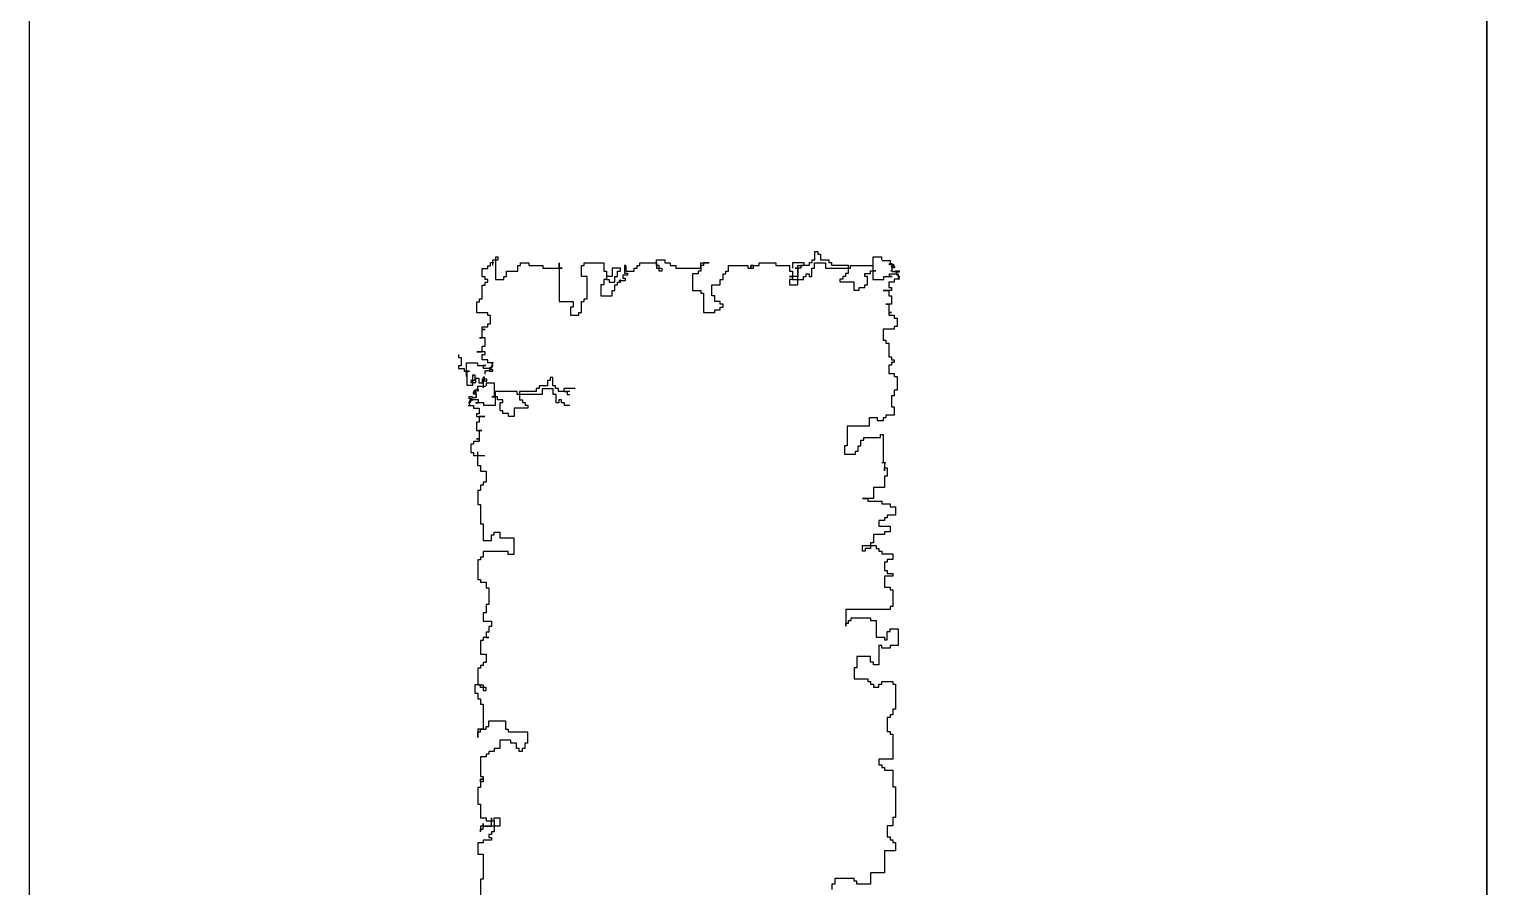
# Model space of a CAD drawing. Header units: inches. Extents: x 7658 to 73799, y 48 to 40262.
# Drawn here: x 71698 to 73799, y 3768 to 5003 of the extents above; entities that cross this region are included whole.
import ezdxf

# ---------------------------------------------------------------- set-up
doc = ezdxf.new("R2010")
doc.units = ezdxf.units.IN
doc.layers.add('www.cad-blocks.net', color=7, linetype='Continuous')

# ---------------------------------------------------------------- blocks, each defined once
blk = doc.blocks.new('A$C516926BB')
for p, q in [((60.3118, 38.5194), (60.3118, 0)), ((62.4121, 38.5194), (62.4121, 0))]:
    blk.add_line(p, q)
blk = doc.blocks.new('A$C686239C3')
at = {"linetype": 'Continuous'}
for p, q in [((0.5135, 3.4701), (0.5175, 3.4701)), ((0.5135, 3.4581), (0.5135, 3.4701)), ((0.5175, 3.4701), (0.5175, 3.4661)), ((0.5175, 3.4661), (0.5215, 3.4661)), ((0.5215, 3.4661), (0.5215, 3.4581)), ((0.0343, 3.4336), (0.0343, 3.4456)), ((0.0343, 3.4456), (0.0423, 3.4456)), ((0.0423, 3.4456), (0.0423, 3.4496)), ((0.0423, 3.4496), (0.0463, 3.4496)), ((0.0463, 3.4496), (0.0463, 3.4544)), ((0.0463, 3.4544), (0.0509, 3.4544)), ((0.0493, 3.4579), (0.0573, 3.4579)), ((0.0493, 3.4499), (0.0493, 3.4579)), ((0.0533, 3.4619), (0.0533, 3.4299)), ((0.0573, 3.4619), (0.0533, 3.4619)), ((0.0573, 3.4579), (0.0573, 3.4619)), ((0.0853, 3.4499), (0.0893, 3.4499)), ((0.0853, 3.4419), (0.0853, 3.4499)), ((0.0893, 3.4539), (0.1013, 3.4539)), ((0.0893, 3.4499), (0.0893, 3.4539)), ((0.1013, 3.4539), (0.1013, 3.4499)), ((0.1013, 3.4499), (0.1213, 3.4499)), ((0.1213, 3.4499), (0.1213, 3.4459)), ((0.1213, 3.4459), (0.1492, 3.4459)), ((0.1452, 3.4539), (0.1452, 3.398)), ((0.1452, 3.4459), (0.1452, 3.4539)), ((0.1492, 3.4459), (0.1452, 3.4459)), ((0.1772, 3.4499), (0.1812, 3.4499)), ((0.1772, 3.4339), (0.1772, 3.4499)), ((0.1812, 3.4539), (0.2092, 3.4539)), ((0.1812, 3.4499), (0.1812, 3.4539)), ((0.2092, 3.4539), (0.2092, 3.4419)), ((0.2212, 3.4459), (0.2212, 3.4339)), ((0.2332, 3.4459), (0.2212, 3.4459)), ((0.2332, 3.4419), (0.2332, 3.4459)), ((0.2412, 3.4499), (0.2391, 3.4499)), ((0.2391, 3.4499), (0.2391, 3.4388)), ((0.2412, 3.4499), (0.2412, 3.4419)), ((0.2532, 3.4419), (0.2532, 3.4459)), ((0.2532, 3.4459), (0.2572, 3.4459)), ((0.2572, 3.4459), (0.2572, 3.4499)), ((0.2572, 3.4499), (0.2612, 3.4499)), ((0.2612, 3.4499), (0.2612, 3.4539)), ((0.2612, 3.4539), (0.2851, 3.4539)), ((0.2851, 3.4499), (0.2851, 3.4579)), ((0.2851, 3.4579), (0.2971, 3.4579)), ((0.2851, 3.4539), (0.2851, 3.4459)), ((0.2891, 3.4499), (0.2851, 3.4499)), ((0.2851, 3.4459), (0.2931, 3.4459)), ((0.2891, 3.4419), (0.2891, 3.4499)), ((0.2931, 3.4459), (0.2931, 3.4419)), ((0.2971, 3.4579), (0.2971, 3.4539)), ((0.2971, 3.4539), (0.3051, 3.4539)), ((0.3051, 3.4539), (0.3051, 3.4499)), ((0.3051, 3.4499), (0.3131, 3.4499)), ((0.3131, 3.4499), (0.3131, 3.4459)), ((0.3131, 3.4459), (0.3491, 3.4459)), ((0.3491, 3.4459), (0.3491, 3.4539)), ((0.3491, 3.4539), (0.3611, 3.4539)), ((0.3531, 3.4499), (0.3491, 3.4499)), ((0.3491, 3.4499), (0.3491, 3.4419)), ((0.3611, 3.4539), (0.3531, 3.4539)), ((0.3531, 3.4539), (0.3531, 3.4499)), ((0.3891, 3.4419), (0.3891, 3.4499)), ((0.3891, 3.4499), (0.417, 3.4499)), ((0.417, 3.4499), (0.417, 3.4459)), ((0.417, 3.4459), (0.421, 3.4459)), ((0.421, 3.4459), (0.421, 3.4499)), ((0.421, 3.4499), (0.425, 3.4499)), ((0.425, 3.4499), (0.421, 3.4499)), ((0.421, 3.4499), (0.421, 3.4459)), ((0.421, 3.4459), (0.425, 3.4459)), ((0.425, 3.4459), (0.425, 3.4499)), ((0.425, 3.4499), (0.433, 3.4499)), ((0.433, 3.4499), (0.433, 3.4539)), ((0.433, 3.4539), (0.457, 3.4539)), ((0.457, 3.4539), (0.457, 3.4499)), ((0.457, 3.4499), (0.477, 3.4499)), ((0.477, 3.4499), (0.477, 3.4419)), ((0.4815, 3.4542), (0.4975, 3.4542)), ((0.4815, 3.4462), (0.4815, 3.4542)), ((0.489, 3.4459), (0.485, 3.4459)), ((0.485, 3.4459), (0.489, 3.4459)), ((0.489, 3.4459), (0.489, 3.4499)), ((0.489, 3.4499), (0.497, 3.4499)), ((0.489, 3.4299), (0.489, 3.4459)), ((0.493, 3.4459), (0.489, 3.4459)), ((0.489, 3.4459), (0.489, 3.4339)), ((0.497, 3.4499), (0.493, 3.4499)), ((0.493, 3.4499), (0.493, 3.4459)), ((0.4975, 3.4542), (0.4975, 3.4502)), ((0.4975, 3.4502), (0.5055, 3.4502)), ((0.5055, 3.4542), (0.5095, 3.4542)), ((0.5055, 3.4502), (0.5055, 3.4542)), ((0.509, 3.4339), (0.509, 3.4459)), ((0.509, 3.4459), (0.513, 3.4459)), ((0.5095, 3.4581), (0.5135, 3.4581)), ((0.5095, 3.4542), (0.5095, 3.4581)), ((0.513, 3.4459), (0.513, 3.4539)), ((0.513, 3.4539), (0.529, 3.4539)), ((0.5215, 3.4581), (0.5335, 3.4581)), ((0.529, 3.4539), (0.529, 3.4459)), ((0.529, 3.4459), (0.5649, 3.4459)), ((0.5335, 3.4581), (0.5335, 3.4542)), ((0.5335, 3.4542), (0.5375, 3.4542)), ((0.5375, 3.4542), (0.5375, 3.4502)), ((0.5375, 3.4502), (0.5615, 3.4502)), ((0.5615, 3.4502), (0.5615, 3.4382)), ((0.5649, 3.4459), (0.5649, 3.4499)), ((0.5649, 3.4499), (0.5969, 3.4499)), ((0.5969, 3.4499), (0.5969, 3.4299)), ((0.5975, 3.4621), (0.6094, 3.4621)), ((0.5975, 3.4422), (0.5975, 3.4621)), ((0.6094, 3.4621), (0.6094, 3.4581)), ((0.6102, 3.4572), (0.6219, 3.4572)), ((0.6209, 3.4508), (0.6209, 3.4529)), ((0.6209, 3.4529), (0.6241, 3.4529)), ((0.6219, 3.4508), (0.6209, 3.4508)), ((0.6219, 3.4572), (0.6219, 3.4508)), ((0.6241, 3.4529), (0.6241, 3.4519)), ((0.6241, 3.4519), (0.6262, 3.4519)), ((0.6241, 3.4476), (0.6241, 3.4508)), ((0.6241, 3.4508), (0.6273, 3.4508)), ((0.6262, 3.4476), (0.6241, 3.4476)), ((0.6284, 3.4465), (0.6241, 3.4465)), ((0.6241, 3.4465), (0.6241, 3.4422)), ((0.6262, 3.4519), (0.6262, 3.4476)), ((0.6273, 3.4508), (0.6273, 3.4486)), ((0.6273, 3.4486), (0.6284, 3.4486)), ((0.6284, 3.4486), (0.6284, 3.4465)), ((0.0383, 3.4336), (0.0343, 3.4336)), ((0.0383, 3.4296), (0.0383, 3.4336)), ((0.0423, 3.4296), (0.0383, 3.4296)), ((0.0383, 3.4216), (0.0383, 3.4256)), ((0.0383, 3.4256), (0.0423, 3.4256)), ((0.0423, 3.4256), (0.0423, 3.4296)), ((0.0533, 3.4299), (0.0653, 3.4299)), ((0.0653, 3.4299), (0.0653, 3.4339)), ((0.0653, 3.4339), (0.0693, 3.4339)), ((0.0693, 3.4419), (0.0853, 3.4419)), ((0.0693, 3.4339), (0.0693, 3.4419)), ((0.1852, 3.4339), (0.1772, 3.4339)), ((0.1852, 3.402), (0.1852, 3.4339)), ((0.2092, 3.4419), (0.2132, 3.4419)), ((0.2092, 3.4299), (0.2092, 3.422)), ((0.2132, 3.4299), (0.2092, 3.4299)), ((0.2132, 3.4419), (0.2132, 3.4299)), ((0.2132, 3.4339), (0.2132, 3.4299)), ((0.2212, 3.4339), (0.2132, 3.4339)), ((0.2132, 3.4299), (0.2172, 3.4299)), ((0.2172, 3.4299), (0.2172, 3.426)), ((0.2172, 3.426), (0.2252, 3.426)), ((0.2252, 3.426), (0.2252, 3.4339)), ((0.2252, 3.4339), (0.2292, 3.4339)), ((0.2292, 3.4419), (0.2332, 3.4419)), ((0.2292, 3.4339), (0.2292, 3.4419)), ((0.2292, 3.426), (0.2332, 3.426)), ((0.2292, 3.422), (0.2292, 3.426)), ((0.2401, 3.4278), (0.231, 3.4278)), ((0.2332, 3.426), (0.2332, 3.4299)), ((0.2436, 3.436), (0.2368, 3.436)), ((0.2368, 3.436), (0.2368, 3.4315)), ((0.2368, 3.4315), (0.2401, 3.4315)), ((0.2391, 3.4388), (0.2436, 3.4388)), ((0.2401, 3.4315), (0.2401, 3.4278)), ((0.2412, 3.4419), (0.2532, 3.4419)), ((0.2436, 3.4388), (0.2436, 3.436)), ((0.2931, 3.4419), (0.2891, 3.4419)), ((0.3371, 3.4379), (0.3371, 3.414)), ((0.3451, 3.4379), (0.3371, 3.4379)), ((0.3491, 3.4419), (0.3451, 3.4419)), ((0.3451, 3.4419), (0.3451, 3.4379)), ((0.3771, 3.422), (0.3771, 3.4299)), ((0.3771, 3.4299), (0.3811, 3.4299)), ((0.3811, 3.4299), (0.3811, 3.4379)), ((0.3811, 3.4379), (0.3851, 3.4379)), ((0.3851, 3.4379), (0.3851, 3.4419)), ((0.3851, 3.4419), (0.3891, 3.4419)), ((0.477, 3.4419), (0.481, 3.4419)), ((0.481, 3.4339), (0.477, 3.4339)), ((0.477, 3.4339), (0.481, 3.4339)), ((0.481, 3.4299), (0.477, 3.4299)), ((0.477, 3.4299), (0.477, 3.422)), ((0.481, 3.4419), (0.481, 3.4339)), ((0.481, 3.4339), (0.481, 3.4299)), ((0.481, 3.4339), (0.481, 3.4299)), ((0.489, 3.4339), (0.481, 3.4339)), ((0.481, 3.4299), (0.489, 3.4299)), ((0.489, 3.422), (0.489, 3.4299)), ((0.489, 3.4299), (0.497, 3.4299)), ((0.497, 3.4299), (0.497, 3.4339)), ((0.497, 3.4339), (0.501, 3.4339)), ((0.501, 3.4339), (0.501, 3.4379)), ((0.501, 3.4379), (0.505, 3.4379)), ((0.505, 3.4379), (0.505, 3.4339)), ((0.505, 3.4339), (0.509, 3.4339)), ((0.5495, 3.4302), (0.5495, 3.4262)), ((0.5535, 3.4302), (0.5495, 3.4302)), ((0.5495, 3.4262), (0.5695, 3.4262)), ((0.5535, 3.4342), (0.5535, 3.4302)), ((0.5575, 3.4342), (0.5535, 3.4342)), ((0.5575, 3.4382), (0.5575, 3.4342)), ((0.5615, 3.4382), (0.5575, 3.4382)), ((0.5695, 3.4262), (0.5695, 3.4143)), ((0.5855, 3.4382), (0.5935, 3.4382)), ((0.5855, 3.4342), (0.5855, 3.4382)), ((0.5895, 3.4342), (0.5855, 3.4342)), ((0.5895, 3.4222), (0.5895, 3.4342)), ((0.5935, 3.4422), (0.6015, 3.4422)), ((0.5935, 3.4382), (0.5935, 3.4422)), ((0.5969, 3.4299), (0.6129, 3.4299)), ((0.6015, 3.4422), (0.5975, 3.4422)), ((0.6129, 3.4299), (0.6129, 3.4339)), ((0.6129, 3.4339), (0.6249, 3.4339)), ((0.6278, 3.426), (0.6198, 3.426)), ((0.6198, 3.426), (0.6198, 3.418)), ((0.6209, 3.4339), (0.6209, 3.4379)), ((0.6209, 3.4379), (0.6329, 3.4379)), ((0.6249, 3.4339), (0.6209, 3.4339)), ((0.6241, 3.4422), (0.623, 3.4422)), ((0.623, 3.4422), (0.6251, 3.4422)), ((0.6251, 3.4422), (0.6251, 3.4411)), ((0.6251, 3.4411), (0.6294, 3.4411)), ((0.6357, 3.43), (0.6278, 3.43)), ((0.6278, 3.43), (0.6278, 3.426)), ((0.6294, 3.4411), (0.6294, 3.4422)), ((0.6294, 3.4422), (0.6348, 3.4422)), ((0.6348, 3.4401), (0.6305, 3.4401)), ((0.6305, 3.4401), (0.6305, 3.4368)), ((0.6305, 3.4368), (0.6337, 3.4368)), ((0.6329, 3.4379), (0.6329, 3.4339)), ((0.6337, 3.4368), (0.6337, 3.4347)), ((0.6337, 3.4347), (0.6348, 3.4347)), ((0.6348, 3.4326), (0.6337, 3.4326)), ((0.6337, 3.4326), (0.6337, 3.4304)), ((0.6348, 3.4422), (0.6348, 3.4401)), ((0.6348, 3.4347), (0.6348, 3.4326)), ((0.0343, 3.4016), (0.0343, 3.4216)), ((0.0343, 3.4216), (0.0383, 3.4216)), ((0.2052, 3.422), (0.2052, 3.406)), ((0.2092, 3.422), (0.2052, 3.422)), ((0.2052, 3.406), (0.2212, 3.406)), ((0.2212, 3.414), (0.2252, 3.414)), ((0.2212, 3.406), (0.2212, 3.414)), ((0.2252, 3.422), (0.2292, 3.422)), ((0.2252, 3.414), (0.2252, 3.422)), ((0.3371, 3.414), (0.3491, 3.414)), ((0.3491, 3.414), (0.3491, 3.41)), ((0.3491, 3.41), (0.3531, 3.41)), ((0.3531, 3.41), (0.3531, 3.3821)), ((0.3651, 3.406), (0.3651, 3.422)), ((0.3651, 3.422), (0.3771, 3.422)), ((0.3691, 3.406), (0.3651, 3.406)), ((0.3691, 3.398), (0.3691, 3.406)), ((0.477, 3.422), (0.489, 3.422)), ((0.5695, 3.4143), (0.5775, 3.4143)), ((0.5775, 3.4182), (0.5855, 3.4182)), ((0.5775, 3.4143), (0.5775, 3.4182)), ((0.5855, 3.4222), (0.5895, 3.4222)), ((0.5855, 3.4182), (0.5855, 3.4222)), ((0.6238, 3.414), (0.6118, 3.414)), ((0.6118, 3.414), (0.6198, 3.414)), ((0.6198, 3.418), (0.6238, 3.418)), ((0.6198, 3.414), (0.6198, 3.406)), ((0.6198, 3.406), (0.6238, 3.406)), ((0.6238, 3.418), (0.6238, 3.414)), ((0.6238, 3.406), (0.6238, 3.394)), ((0.0263, 3.3816), (0.0263, 3.3976)), ((0.0263, 3.3976), (0.0303, 3.3976)), ((0.0423, 3.3816), (0.0263, 3.3816)), ((0.0303, 3.3976), (0.0303, 3.4016)), ((0.0303, 3.4016), (0.0343, 3.4016)), ((0.0423, 3.3776), (0.0423, 3.3816)), ((0.1452, 3.398), (0.1652, 3.398)), ((0.1612, 3.39), (0.1612, 3.3781)), ((0.1652, 3.39), (0.1612, 3.39)), ((0.1652, 3.398), (0.1652, 3.39)), ((0.1732, 3.3821), (0.1772, 3.3821)), ((0.1732, 3.3781), (0.1732, 3.3821)), ((0.1772, 3.398), (0.1812, 3.398)), ((0.1772, 3.3821), (0.1772, 3.398)), ((0.1812, 3.402), (0.1852, 3.402)), ((0.1812, 3.398), (0.1812, 3.402)), ((0.3531, 3.3821), (0.3691, 3.3821)), ((0.3771, 3.398), (0.3691, 3.398)), ((0.3691, 3.3821), (0.3691, 3.3861)), ((0.3691, 3.3861), (0.3771, 3.3861)), ((0.3771, 3.394), (0.3771, 3.398)), ((0.3811, 3.394), (0.3771, 3.394)), ((0.3771, 3.3861), (0.3771, 3.39)), ((0.3771, 3.39), (0.3811, 3.39)), ((0.3811, 3.39), (0.3811, 3.394)), ((0.6238, 3.394), (0.6158, 3.394)), ((0.6158, 3.394), (0.6198, 3.394)), ((0.6198, 3.394), (0.6198, 3.382)), ((0.6198, 3.382), (0.6238, 3.382)), ((0.6238, 3.382), (0.6198, 3.382)), ((0.6198, 3.382), (0.6198, 3.3781)), ((0.0343, 3.3577), (0.0343, 3.3617)), ((0.0343, 3.3617), (0.0423, 3.3617)), ((0.0463, 3.3776), (0.0423, 3.3776)), ((0.0423, 3.3617), (0.0423, 3.3656)), ((0.0423, 3.3656), (0.0463, 3.3656)), ((0.0463, 3.3656), (0.0463, 3.3776)), ((0.1612, 3.3781), (0.1732, 3.3781)), ((0.6198, 3.3781), (0.6278, 3.3781)), ((0.6278, 3.3781), (0.6278, 3.3741)), ((0.6278, 3.3741), (0.6318, 3.3741)), ((0.6318, 3.3621), (0.6278, 3.3621)), ((0.6278, 3.3621), (0.6278, 3.3581)), ((0.6318, 3.3741), (0.6318, 3.3621)), ((0.0383, 3.3457), (0.0303, 3.3457)), ((0.0303, 3.3457), (0.0343, 3.3457)), ((0.0343, 3.3457), (0.0343, 3.3577)), ((0.0343, 3.3577), (0.0383, 3.3577)), ((0.0383, 3.3577), (0.0343, 3.3577)), ((0.0383, 3.3337), (0.0383, 3.3457)), ((0.6278, 3.3581), (0.6118, 3.3581)), ((0.6118, 3.3581), (0.6118, 3.3421)), ((0.6118, 3.3421), (0.6158, 3.3421)), ((0.6158, 3.3421), (0.6158, 3.3381)), ((0, 3.3215), (0, 3.3175)), ((0.0383, 3.3257), (0.0263, 3.3257)), ((0.0263, 3.3257), (0.0343, 3.3257)), ((0.0343, 3.3257), (0.0343, 3.3337)), ((0.0343, 3.3337), (0.0383, 3.3337)), ((0.0343, 3.3137), (0.0343, 3.3217)), ((0.0343, 3.3217), (0.0383, 3.3217)), ((0.0383, 3.3217), (0.0383, 3.3257)), ((0.6158, 3.3381), (0.6198, 3.3381)), ((0.6198, 3.3381), (0.6198, 3.3181)), ((0, 3.3175), (0.004, 3.3175)), ((0, 3.3055), (0, 3.3015)), ((0.004, 3.3055), (0, 3.3055)), ((0, 3.3015), (0.008, 3.3015)), ((0.004, 3.3175), (0.004, 3.3055)), ((0.008, 3.3015), (0.008, 3.2975)), ((0.008, 3.2975), (0.016, 3.2975)), ((0.0114, 3.2898), (0.0114, 3.3098)), ((0.0114, 3.3098), (0.0274, 3.3098)), ((0.012, 3.2975), (0.012, 3.2776)), ((0.016, 3.2975), (0.012, 3.2975)), ((0.0274, 3.3098), (0.0274, 3.3058)), ((0.0274, 3.3058), (0.0394, 3.3058)), ((0.0423, 3.3137), (0.0343, 3.3137)), ((0.0394, 3.3058), (0.0354, 3.3058)), ((0.0354, 3.3058), (0.0354, 3.3018)), ((0.0354, 3.3018), (0.0474, 3.3018)), ((0.0386, 3.2975), (0.0375, 3.2975)), ((0.0375, 3.2975), (0.0397, 3.2975)), ((0.0386, 3.2932), (0.0386, 3.2975)), ((0.0397, 3.2975), (0.0397, 3.2986)), ((0.0397, 3.2986), (0.044, 3.2986)), ((0.0423, 3.3097), (0.0423, 3.3137)), ((0.0503, 3.3097), (0.0423, 3.3097)), ((0.044, 3.2986), (0.044, 3.2975)), ((0.044, 3.2975), (0.0493, 3.2975)), ((0.045, 3.2996), (0.045, 3.3029)), ((0.045, 3.3029), (0.0483, 3.3029)), ((0.0493, 3.2996), (0.045, 3.2996)), ((0.0474, 3.3018), (0.0474, 3.3058)), ((0.0483, 3.3072), (0.0483, 3.3093)), ((0.0493, 3.3072), (0.0483, 3.3072)), ((0.0483, 3.3029), (0.0483, 3.305)), ((0.0483, 3.305), (0.0493, 3.305)), ((0.0493, 3.305), (0.0493, 3.3072)), ((0.0493, 3.2975), (0.0493, 3.2996)), ((0.6198, 3.3181), (0.6238, 3.3181)), ((0.6238, 3.3061), (0.6198, 3.3061)), ((0.6198, 3.3061), (0.6198, 3.2941)), ((0.6238, 3.3181), (0.6238, 3.3141)), ((0.6238, 3.3141), (0.6278, 3.3141)), ((0.6278, 3.3101), (0.6238, 3.3101)), ((0.6238, 3.3101), (0.6238, 3.3061)), ((0.6278, 3.3141), (0.6278, 3.3101)), ((0.012, 3.2776), (0.0205, 3.2776)), ((0.0235, 3.2844), (0.0177, 3.2844)), ((0.0177, 3.2844), (0.0177, 3.2813)), ((0.0177, 3.2813), (0.0251, 3.2813)), ((0.0205, 3.2776), (0.0205, 3.2924)), ((0.0205, 3.2924), (0.0235, 3.2924)), ((0.0235, 3.2924), (0.0235, 3.2844)), ((0.0251, 3.2813), (0.0251, 3.2874)), ((0.0251, 3.2874), (0.0291, 3.2874)), ((0.0291, 3.2874), (0.0291, 3.281)), ((0.0291, 3.281), (0.0346, 3.281)), ((0.0346, 3.281), (0.0346, 3.2865)), ((0.0346, 3.2865), (0.0401, 3.2865)), ((0.0375, 3.2892), (0.0356, 3.2892)), ((0.0356, 3.2892), (0.0356, 3.2735)), ((0.0375, 3.2827), (0.0375, 3.2892)), ((0.0401, 3.2827), (0.0375, 3.2827)), ((0.04, 3.2804), (0.04, 3.2764)), ((0.052, 3.2804), (0.04, 3.2804)), ((0.0401, 3.2865), (0.0401, 3.2827)), ((0.052, 3.2605), (0.052, 3.2804)), ((0.128, 3.2844), (0.128, 3.2764)), ((0.132, 3.2844), (0.128, 3.2844)), ((0.132, 3.2884), (0.132, 3.2844)), ((0.136, 3.2884), (0.132, 3.2884)), ((0.136, 3.2764), (0.136, 3.2884)), ((0.6198, 3.2941), (0.6278, 3.2941)), ((0.6278, 3.2941), (0.6278, 3.2901)), ((0.6278, 3.2901), (0.6318, 3.2901)), ((0.6318, 3.2901), (0.6318, 3.2701)), ((0.02, 3.2605), (0.0147, 3.2605)), ((0.0147, 3.2605), (0.0147, 3.2583)), ((0.0147, 3.2583), (0.019, 3.2583)), ((0.0286, 3.2562), (0.0166, 3.2562)), ((0.0166, 3.2562), (0.0166, 3.2522)), ((0.019, 3.2583), (0.019, 3.2551)), ((0.02, 3.2594), (0.02, 3.2605)), ((0.0243, 3.2594), (0.02, 3.2594)), ((0.0222, 3.2669), (0.0211, 3.2669)), ((0.0211, 3.2669), (0.0211, 3.2648)), ((0.0211, 3.2648), (0.0254, 3.2648)), ((0.0254, 3.2691), (0.0222, 3.2691)), ((0.0222, 3.2691), (0.0222, 3.2669)), ((0.0254, 3.2701), (0.0233, 3.2701)), ((0.0233, 3.2701), (0.0233, 3.2658)), ((0.0233, 3.2658), (0.0254, 3.2658)), ((0.0265, 3.2605), (0.0243, 3.2605)), ((0.0243, 3.2605), (0.0243, 3.2594)), ((0.0286, 3.2712), (0.0254, 3.2712)), ((0.0254, 3.2712), (0.0254, 3.2701)), ((0.0254, 3.2658), (0.0254, 3.2691)), ((0.0254, 3.2648), (0.0254, 3.2605)), ((0.0254, 3.2605), (0.0265, 3.2605)), ((0.0393, 3.2755), (0.0275, 3.2755)), ((0.0275, 3.2755), (0.0275, 3.2691)), ((0.0275, 3.2691), (0.0286, 3.2691)), ((0.0286, 3.2691), (0.0286, 3.2712)), ((0.0286, 3.2522), (0.0286, 3.2562)), ((0.048, 3.2605), (0.052, 3.2605)), ((0.056, 3.2605), (0.048, 3.2605)), ((0.0526, 3.2682), (0.0526, 3.2482)), ((0.0845, 3.2682), (0.0526, 3.2682)), ((0.056, 3.2565), (0.056, 3.2605)), ((0.064, 3.2565), (0.056, 3.2565)), ((0.064, 3.2525), (0.064, 3.2565)), ((0.0845, 3.2642), (0.0845, 3.2682)), ((0.1205, 3.2642), (0.0845, 3.2642)), ((0.088, 3.2684), (0.088, 3.2565)), ((0.112, 3.2684), (0.088, 3.2684)), ((0.088, 3.2565), (0.092, 3.2565)), ((0.092, 3.2565), (0.092, 3.2525)), ((0.112, 3.2724), (0.112, 3.2684)), ((0.116, 3.2724), (0.112, 3.2724)), ((0.116, 3.2764), (0.116, 3.2724)), ((0.128, 3.2764), (0.116, 3.2764)), ((0.1365, 3.2722), (0.1205, 3.2722)), ((0.1205, 3.2722), (0.1205, 3.2642)), ((0.1399, 3.2764), (0.136, 3.2764)), ((0.1365, 3.2642), (0.1365, 3.2722)), ((0.1405, 3.2642), (0.1365, 3.2642)), ((0.1399, 3.2724), (0.1399, 3.2764)), ((0.1439, 3.2724), (0.1399, 3.2724)), ((0.1405, 3.2522), (0.1405, 3.2642)), ((0.1439, 3.2684), (0.1439, 3.2724)), ((0.1519, 3.2684), (0.1439, 3.2684)), ((0.1485, 3.2562), (0.1445, 3.2562)), ((0.1445, 3.2562), (0.1445, 3.2522)), ((0.1485, 3.2522), (0.1485, 3.2562)), ((0.1519, 3.2724), (0.1519, 3.2684)), ((0.1679, 3.2724), (0.1519, 3.2724)), ((0.1605, 3.2682), (0.1525, 3.2682)), ((0.1525, 3.2682), (0.1565, 3.2682)), ((0.1565, 3.2682), (0.1565, 3.2642)), ((0.1565, 3.2642), (0.1605, 3.2642)), ((0.6278, 3.2621), (0.6238, 3.2621)), ((0.6238, 3.2621), (0.6238, 3.2462)), ((0.6318, 3.2701), (0.6278, 3.2701)), ((0.6278, 3.2701), (0.6278, 3.2621)), ((0.0137, 3.2483), (0.0217, 3.2483)), ((0.0158, 3.253), (0.0147, 3.253)), ((0.0147, 3.253), (0.0147, 3.2508)), ((0.0147, 3.2508), (0.0158, 3.2508)), ((0.019, 3.2551), (0.0158, 3.2551)), ((0.0158, 3.2551), (0.0158, 3.253)), ((0.0158, 3.2508), (0.0158, 3.2487)), ((0.0217, 3.2483), (0.0217, 3.2443)), ((0.0217, 3.2443), (0.0297, 3.2443)), ((0.0366, 3.2522), (0.0246, 3.2522)), ((0.0246, 3.2522), (0.0286, 3.2522)), ((0.0297, 3.2363), (0.0257, 3.2363)), ((0.0257, 3.2363), (0.0257, 3.2323)), ((0.0297, 3.2443), (0.0297, 3.2363)), ((0.0366, 3.2482), (0.0366, 3.2522)), ((0.0526, 3.2482), (0.0366, 3.2482)), ((0.06, 3.2525), (0.064, 3.2525)), ((0.06, 3.2405), (0.06, 3.2525)), ((0.064, 3.2405), (0.06, 3.2405)), ((0.064, 3.2365), (0.064, 3.2405)), ((0.072, 3.2365), (0.064, 3.2365)), ((0.072, 3.2325), (0.072, 3.2365)), ((0.08, 3.2445), (0.08, 3.2325)), ((0.1, 3.2445), (0.08, 3.2445)), ((0.092, 3.2525), (0.096, 3.2525)), ((0.096, 3.2525), (0.096, 3.2485)), ((0.096, 3.2485), (0.1, 3.2485)), ((0.1, 3.2485), (0.1, 3.2445)), ((0.1445, 3.2522), (0.1405, 3.2522)), ((0.1525, 3.2522), (0.1485, 3.2522)), ((0.1525, 3.2482), (0.1525, 3.2522)), ((0.1605, 3.2482), (0.1525, 3.2482)), ((0.6238, 3.2462), (0.6278, 3.2462)), ((0.6278, 3.2462), (0.6278, 3.2342)), ((0.0257, 3.2323), (0.0377, 3.2323)), ((0.0297, 3.2243), (0.0257, 3.2243)), ((0.0257, 3.2243), (0.0257, 3.2123)), ((0.0377, 3.2323), (0.0297, 3.2323)), ((0.0297, 3.2323), (0.0297, 3.2243)), ((0.08, 3.2325), (0.072, 3.2325)), ((0.5919, 3.2182), (0.5599, 3.2182)), ((0.5599, 3.2182), (0.5599, 3.1902)), ((0.6038, 3.2302), (0.5919, 3.2302)), ((0.5919, 3.2302), (0.5919, 3.2182)), ((0.6038, 3.2262), (0.6038, 3.2302)), ((0.6118, 3.2262), (0.6038, 3.2262)), ((0.6158, 3.2302), (0.6118, 3.2302)), ((0.6118, 3.2302), (0.6118, 3.2262)), ((0.6278, 3.2342), (0.6158, 3.2342)), ((0.6158, 3.2342), (0.6158, 3.2302)), ((0.0297, 3.1963), (0.0217, 3.1963)), ((0.0217, 3.1963), (0.0217, 3.1923)), ((0.0257, 3.2123), (0.0337, 3.2123)), ((0.0297, 3.2003), (0.0257, 3.2003)), ((0.0257, 3.2003), (0.0297, 3.2003)), ((0.0337, 3.2123), (0.0297, 3.2123)), ((0.0297, 3.2123), (0.0297, 3.2003)), ((0.0297, 3.2003), (0.0297, 3.1963)), ((0.5799, 3.1902), (0.5799, 3.1982)), ((0.5799, 3.1982), (0.5839, 3.1982)), ((0.5839, 3.1982), (0.5839, 3.2022)), ((0.5839, 3.2022), (0.6078, 3.2022)), ((0.6078, 3.2022), (0.6078, 3.2062)), ((0.6078, 3.2062), (0.6118, 3.2062)), ((0.6118, 3.2062), (0.6118, 3.1662)), ((0.0217, 3.1923), (0.0177, 3.1923)), ((0.0177, 3.1923), (0.0177, 3.1803)), ((0.0177, 3.1803), (0.0217, 3.1803)), ((0.0217, 3.1803), (0.0217, 3.1763)), ((0.0217, 3.1763), (0.0377, 3.1763)), ((0.0277, 3.1615), (0.0277, 3.1815)), ((0.5599, 3.1902), (0.5559, 3.1902)), ((0.5559, 3.1902), (0.5559, 3.1782)), ((0.5559, 3.1782), (0.5719, 3.1782)), ((0.5719, 3.1782), (0.5719, 3.1822)), ((0.5719, 3.1822), (0.5759, 3.1822)), ((0.5759, 3.1822), (0.5759, 3.1902)), ((0.5759, 3.1902), (0.5799, 3.1902)), ((0.0277, 3.1615), (0.0317, 3.1615)), ((0.0317, 3.1615), (0.0317, 3.1535)), ((0.0317, 3.1535), (0.0397, 3.1535)), ((0.0397, 3.1535), (0.0397, 3.1375)), ((0.6098, 3.1662), (0.6138, 3.1662)), ((0.6118, 3.1662), (0.6158, 3.1662)), ((0.6138, 3.1662), (0.6138, 3.1542)), ((0.6138, 3.1542), (0.6138, 3.1582)), ((0.6138, 3.1582), (0.6178, 3.1582)), ((0.6178, 3.1582), (0.6178, 3.1462)), ((0.0317, 3.1335), (0.0317, 3.1255)), ((0.0357, 3.1335), (0.0317, 3.1335)), ((0.0357, 3.1375), (0.0357, 3.1335)), ((0.0397, 3.1375), (0.0357, 3.1375)), ((0.6138, 3.1302), (0.5978, 3.1302)), ((0.5978, 3.1302), (0.5978, 3.1143)), ((0.6178, 3.1462), (0.6138, 3.1462)), ((0.6138, 3.1462), (0.6138, 3.1302)), ((0.0277, 3.1255), (0.0277, 3.1055)), ((0.0317, 3.1255), (0.0277, 3.1255)), ((0.5978, 3.1143), (0.5819, 3.1143)), ((0.5819, 3.1143), (0.5899, 3.1143)), ((0.5899, 3.1143), (0.5899, 3.1103)), ((0.5899, 3.1103), (0.6098, 3.1103)), ((0.6098, 3.1103), (0.6098, 3.1063)), ((0.0277, 3.1055), (0.0317, 3.1055)), ((0.0317, 3.1055), (0.0317, 3.0775)), ((0.6098, 3.1063), (0.6218, 3.1063)), ((0.6298, 3.0903), (0.6178, 3.0903)), ((0.6178, 3.0903), (0.6178, 3.0863)), ((0.6218, 3.1063), (0.6218, 3.1023)), ((0.6218, 3.1023), (0.6298, 3.1023)), ((0.6298, 3.1023), (0.6298, 3.0903)), ((0.0317, 3.0775), (0.0357, 3.0775)), ((0.0357, 3.0775), (0.0357, 3.0536)), ((0.6138, 3.0823), (0.6058, 3.0823)), ((0.6058, 3.0823), (0.6058, 3.0743)), ((0.6058, 3.0743), (0.6218, 3.0743)), ((0.6178, 3.0863), (0.6138, 3.0863)), ((0.6138, 3.0863), (0.6138, 3.0823)), ((0.6218, 3.0743), (0.6218, 3.0663)), ((0.0357, 3.0536), (0.0476, 3.0536)), ((0.0476, 3.0616), (0.0516, 3.0616)), ((0.0476, 3.0536), (0.0476, 3.0616)), ((0.0516, 3.0656), (0.0596, 3.0656)), ((0.0516, 3.0616), (0.0516, 3.0656)), ((0.0596, 3.0656), (0.0596, 3.0576)), ((0.0596, 3.0576), (0.0796, 3.0576)), ((0.0796, 3.0576), (0.0796, 3.0336)), ((0.5819, 3.0383), (0.5819, 3.0463)), ((0.5819, 3.0463), (0.6018, 3.0463)), ((0.5978, 3.0503), (0.5938, 3.0503)), ((0.5938, 3.0503), (0.5938, 3.0423)), ((0.6138, 3.0623), (0.5978, 3.0623)), ((0.5978, 3.0623), (0.5978, 3.0503)), ((0.6018, 3.0463), (0.6018, 3.0423)), ((0.6218, 3.0663), (0.6138, 3.0663)), ((0.6138, 3.0663), (0.6138, 3.0623)), ((0.0277, 3.0256), (0.0277, 2.9976)), ((0.0317, 3.0256), (0.0277, 3.0256)), ((0.0317, 3.0296), (0.0317, 3.0256)), ((0.0357, 3.0296), (0.0317, 3.0296)), ((0.0357, 3.0376), (0.0357, 3.0296)), ((0.0716, 3.0376), (0.0357, 3.0376)), ((0.0716, 3.0336), (0.0716, 3.0376)), ((0.0796, 3.0336), (0.0716, 3.0336)), ((0.5859, 3.0383), (0.5819, 3.0383)), ((0.5938, 3.0423), (0.5859, 3.0423)), ((0.5859, 3.0423), (0.5859, 3.0383)), ((0.6018, 3.0423), (0.6058, 3.0423)), ((0.6058, 3.0423), (0.6058, 3.0383)), ((0.6058, 3.0383), (0.6098, 3.0383)), ((0.6098, 3.0383), (0.6098, 3.0343)), ((0.6098, 3.0343), (0.6258, 3.0343)), ((0.6258, 3.0263), (0.6178, 3.0263)), ((0.6178, 3.0263), (0.6178, 3.0223)), ((0.6258, 3.0343), (0.6258, 3.0263)), ((0.6178, 3.0223), (0.6138, 3.0223)), ((0.6138, 3.0223), (0.6138, 3.0103)), ((0.6138, 3.0103), (0.6178, 3.0103)), ((0.6178, 3.0103), (0.6178, 3.0063)), ((0.6178, 3.0063), (0.6258, 3.0063)), ((0.6258, 3.0063), (0.6258, 3.0023)), ((0.0277, 2.9976), (0.0317, 2.9976)), ((0.0317, 2.9976), (0.0317, 2.9936)), ((0.0317, 2.9936), (0.0397, 2.9936)), ((0.0397, 2.9936), (0.0397, 2.9856)), ((0.0397, 2.9856), (0.0437, 2.9856)), ((0.0437, 2.9856), (0.0437, 2.9616)), ((0.6258, 3.0023), (0.6138, 3.0023)), ((0.6138, 3.0023), (0.6138, 2.9864)), ((0.6138, 2.9864), (0.6218, 2.9864)), ((0.6218, 2.9864), (0.6218, 2.9824)), ((0.0397, 2.9616), (0.0397, 2.9496)), ((0.0437, 2.9616), (0.0397, 2.9616)), ((0.6218, 2.9824), (0.6258, 2.9824)), ((0.6258, 2.9824), (0.6258, 2.9584)), ((0.0357, 2.9496), (0.0357, 2.9376)), ((0.0397, 2.9496), (0.0357, 2.9496)), ((0.6218, 2.9544), (0.5579, 2.9544)), ((0.5579, 2.9544), (0.5579, 2.9304)), ((0.5659, 2.9384), (0.5659, 2.9424)), ((0.5659, 2.9424), (0.5938, 2.9424)), ((0.5938, 2.9424), (0.5938, 2.9384)), ((0.6258, 2.9584), (0.6218, 2.9584)), ((0.6218, 2.9584), (0.6218, 2.9544)), ((0.0357, 2.9376), (0.0476, 2.9376)), ((0.0437, 2.9217), (0.0397, 2.9217)), ((0.0397, 2.9217), (0.0397, 2.9137)), ((0.0437, 2.9297), (0.0437, 2.9217)), ((0.0476, 2.9297), (0.0437, 2.9297)), ((0.0476, 2.9376), (0.0476, 2.9297)), ((0.5579, 2.9304), (0.5579, 2.9344)), ((0.5579, 2.9344), (0.5619, 2.9344)), ((0.5619, 2.9344), (0.5619, 2.9384)), ((0.5619, 2.9384), (0.5659, 2.9384)), ((0.5938, 2.9384), (0.6018, 2.9384)), ((0.6018, 2.9384), (0.6018, 2.9144)), ((0.6178, 2.9224), (0.6218, 2.9224)), ((0.6178, 2.9104), (0.6178, 2.9224)), ((0.6218, 2.9224), (0.6218, 2.9264)), ((0.6218, 2.9264), (0.6337, 2.9264)), ((0.6337, 2.9264), (0.6337, 2.9024)), ((0.0317, 2.9097), (0.0317, 2.8897)), ((0.0357, 2.9097), (0.0317, 2.9097)), ((0.0357, 2.9137), (0.0357, 2.9097)), ((0.0437, 2.9137), (0.0357, 2.9137)), ((0.0397, 2.9137), (0.0437, 2.9137)), ((0.6018, 2.9144), (0.6138, 2.9144)), ((0.6098, 2.9024), (0.6058, 2.9024)), ((0.6058, 2.9024), (0.6058, 2.8744)), ((0.6098, 2.8984), (0.6098, 2.9024)), ((0.6218, 2.8984), (0.6098, 2.8984)), ((0.6138, 2.9144), (0.6138, 2.9104)), ((0.6138, 2.9104), (0.6178, 2.9104)), ((0.6337, 2.9024), (0.6218, 2.9024)), ((0.6218, 2.9024), (0.6218, 2.8984)), ((0.0317, 2.8897), (0.0397, 2.8897)), ((0.0357, 2.8777), (0.0357, 2.8737)), ((0.0397, 2.8777), (0.0357, 2.8777)), ((0.0397, 2.8897), (0.0397, 2.8777)), ((0.5938, 2.8864), (0.5739, 2.8864)), ((0.5739, 2.8864), (0.5739, 2.8704)), ((0.5938, 2.8784), (0.5938, 2.8864)), ((0.5978, 2.8784), (0.5938, 2.8784)), ((0.5978, 2.8744), (0.5978, 2.8784)), ((0.0277, 2.8697), (0.0277, 2.8457)), ((0.0317, 2.8697), (0.0277, 2.8697)), ((0.0317, 2.8737), (0.0317, 2.8697)), ((0.0357, 2.8737), (0.0317, 2.8737)), ((0.5739, 2.8704), (0.5699, 2.8704)), ((0.5699, 2.8704), (0.5699, 2.8545)), ((0.6058, 2.8744), (0.5978, 2.8744)), ((0.0237, 2.8457), (0.0237, 2.8337)), ((0.0317, 2.8457), (0.0237, 2.8457)), ((0.0277, 2.8457), (0.0357, 2.8457)), ((0.0317, 2.8417), (0.0317, 2.8457)), ((0.0397, 2.8417), (0.0317, 2.8417)), ((0.0357, 2.8457), (0.0357, 2.8377)), ((0.0357, 2.8377), (0.0397, 2.8377)), ((0.0397, 2.8377), (0.0397, 2.8417)), ((0.5699, 2.8545), (0.5899, 2.8545)), ((0.5899, 2.8545), (0.5899, 2.8505)), ((0.5899, 2.8505), (0.5938, 2.8505)), ((0.5938, 2.8505), (0.5938, 2.8465)), ((0.5938, 2.8465), (0.5978, 2.8465)), ((0.5978, 2.8465), (0.5978, 2.8425)), ((0.5978, 2.8425), (0.6058, 2.8425)), ((0.6058, 2.8425), (0.6058, 2.8465)), ((0.6058, 2.8465), (0.6098, 2.8465)), ((0.6098, 2.8465), (0.6098, 2.8505)), ((0.6098, 2.8505), (0.6258, 2.8505)), ((0.6258, 2.8505), (0.6258, 2.8465)), ((0.6258, 2.8465), (0.6298, 2.8465)), ((0.6298, 2.8465), (0.6298, 2.8105)), ((0.0237, 2.8337), (0.0277, 2.8337)), ((0.0277, 2.8337), (0.0277, 2.8257)), ((0.0277, 2.8257), (0.0317, 2.8257)), ((0.0317, 2.8257), (0.0317, 2.8177)), ((0.0317, 2.8177), (0.0357, 2.8177)), ((0.0357, 2.8177), (0.0357, 2.7818)), ((0.0437, 2.7938), (0.0676, 2.7938)), ((0.0437, 2.7858), (0.0437, 2.7938)), ((0.0676, 2.7938), (0.0676, 2.7818)), ((0.6218, 2.7985), (0.6178, 2.7985)), ((0.6178, 2.7985), (0.6178, 2.7785)), ((0.6258, 2.8025), (0.6218, 2.8025)), ((0.6218, 2.8025), (0.6218, 2.7985)), ((0.6298, 2.8105), (0.6258, 2.8105)), ((0.6258, 2.8105), (0.6258, 2.8025)), ((0.0277, 2.7818), (0.0277, 2.7698)), ((0.0357, 2.7818), (0.0277, 2.7818)), ((0.0277, 2.7778), (0.0317, 2.7778)), ((0.0277, 2.7698), (0.0277, 2.7778)), ((0.0317, 2.7818), (0.0397, 2.7818)), ((0.0317, 2.7778), (0.0317, 2.7818)), ((0.0397, 2.7858), (0.0437, 2.7858)), ((0.0397, 2.7818), (0.0397, 2.7858)), ((0.0676, 2.7818), (0.0716, 2.7818)), ((0.0716, 2.7818), (0.0716, 2.7778)), ((0.0716, 2.7778), (0.0995, 2.7778)), ((0.0995, 2.7778), (0.0995, 2.7618)), ((0.6178, 2.7785), (0.6218, 2.7785)), ((0.6218, 2.7785), (0.6218, 2.7745)), ((0.6218, 2.7745), (0.6258, 2.7745)), ((0.6258, 2.7745), (0.6258, 2.7385)), ((0.0516, 2.7538), (0.0516, 2.7498)), ((0.0596, 2.7538), (0.0516, 2.7538)), ((0.0596, 2.7658), (0.0596, 2.7538)), ((0.0756, 2.7658), (0.0596, 2.7658)), ((0.0756, 2.7618), (0.0756, 2.7658)), ((0.0836, 2.7618), (0.0756, 2.7618)), ((0.0836, 2.7538), (0.0836, 2.7618)), ((0.0875, 2.7538), (0.0836, 2.7538)), ((0.0875, 2.7498), (0.0875, 2.7538)), ((0.0915, 2.7538), (0.0915, 2.7498)), ((0.0955, 2.7538), (0.0915, 2.7538)), ((0.0955, 2.7618), (0.0955, 2.7538)), ((0.0995, 2.7618), (0.0955, 2.7618)), ((0.0317, 2.7418), (0.0317, 2.7138)), ((0.0397, 2.7418), (0.0317, 2.7418)), ((0.0397, 2.7458), (0.0397, 2.7418)), ((0.0437, 2.7458), (0.0397, 2.7458)), ((0.0437, 2.7498), (0.0437, 2.7458)), ((0.0516, 2.7498), (0.0437, 2.7498)), ((0.0915, 2.7498), (0.0875, 2.7498)), ((0.6258, 2.7385), (0.6058, 2.7385)), ((0.6058, 2.7385), (0.6058, 2.7305)), ((0.6058, 2.7305), (0.6098, 2.7305)), ((0.6098, 2.7305), (0.6098, 2.7266)), ((0.0317, 2.7138), (0.0357, 2.7138)), ((0.0317, 2.7098), (0.0317, 2.7058)), ((0.0357, 2.7098), (0.0317, 2.7098)), ((0.0317, 2.7098), (0.0357, 2.7098)), ((0.0317, 2.7058), (0.0317, 2.7098)), ((0.0357, 2.7138), (0.0357, 2.7098)), ((0.0357, 2.7098), (0.0357, 2.7058)), ((0.6098, 2.7266), (0.6138, 2.7266)), ((0.6138, 2.7266), (0.6138, 2.7226)), ((0.6138, 2.7226), (0.6258, 2.7226)), ((0.6258, 2.7226), (0.6258, 2.6986)), ((0.0277, 2.6978), (0.0277, 2.6739)), ((0.0317, 2.6978), (0.0277, 2.6978)), ((0.0317, 2.7058), (0.0317, 2.6978)), ((0.0357, 2.7058), (0.0317, 2.7058)), ((0.6258, 2.6986), (0.6298, 2.6986)), ((0.6298, 2.6986), (0.6298, 2.6546)), ((0.0277, 2.6739), (0.0317, 2.6739)), ((0.0317, 2.6739), (0.0317, 2.6539)), ((0.0317, 2.6539), (0.0397, 2.6539)), ((0.0397, 2.6539), (0.0397, 2.6499)), ((0.0397, 2.6499), (0.0476, 2.6499)), ((0.0476, 2.6539), (0.0476, 2.6499)), ((0.0476, 2.6499), (0.0476, 2.6539)), ((0.0476, 2.6499), (0.0516, 2.6499)), ((0.0476, 2.6419), (0.0476, 2.6499)), ((0.0476, 2.6499), (0.0516, 2.6499)), ((0.0516, 2.6539), (0.0596, 2.6539)), ((0.0516, 2.6499), (0.0516, 2.6539)), ((0.0516, 2.6499), (0.0516, 2.6419)), ((0.0596, 2.6539), (0.0596, 2.6419)), ((0.6298, 2.6546), (0.6258, 2.6546)), ((0.6258, 2.6546), (0.6258, 2.6426)), ((0.0317, 2.6419), (0.0317, 2.6339)), ((0.0357, 2.6419), (0.0317, 2.6419)), ((0.0317, 2.6379), (0.0357, 2.6379)), ((0.0317, 2.6339), (0.0317, 2.6379)), ((0.0357, 2.6459), (0.0357, 2.6419)), ((0.0357, 2.6419), (0.0357, 2.6459)), ((0.0357, 2.6419), (0.0476, 2.6419)), ((0.0357, 2.6379), (0.0357, 2.6419)), ((0.0516, 2.6419), (0.0357, 2.6419)), ((0.0437, 2.6299), (0.0437, 2.6259)), ((0.0476, 2.6299), (0.0437, 2.6299)), ((0.0437, 2.6259), (0.0476, 2.6259)), ((0.0476, 2.6339), (0.0476, 2.6299)), ((0.0516, 2.6339), (0.0476, 2.6339)), ((0.0476, 2.6259), (0.0476, 2.6219)), ((0.0516, 2.6419), (0.0516, 2.6339)), ((0.0596, 2.6419), (0.0516, 2.6419)), ((0.6258, 2.6426), (0.6178, 2.6426)), ((0.6178, 2.6426), (0.6178, 2.6266)), ((0.6178, 2.6266), (0.6218, 2.6266)), ((0.6218, 2.6266), (0.6218, 2.6226)), ((0.0277, 2.6179), (0.0277, 2.6019)), ((0.0357, 2.6179), (0.0277, 2.6179)), ((0.0357, 2.6219), (0.0357, 2.6179)), ((0.0476, 2.6219), (0.0357, 2.6219)), ((0.6298, 2.6066), (0.6138, 2.6066)), ((0.6138, 2.6066), (0.6138, 2.5747)), ((0.6218, 2.6226), (0.6258, 2.6226)), ((0.6258, 2.6226), (0.6258, 2.6186)), ((0.6258, 2.6186), (0.6298, 2.6186)), ((0.6298, 2.6186), (0.6298, 2.6066)), ((0.0277, 2.6019), (0.0357, 2.6019)), ((0.0357, 2.6019), (0.0357, 2.5659)), ((0.0317, 2.5659), (0.0317, 2.534)), ((0.0357, 2.5659), (0.0317, 2.5659)), ((0.5699, 2.5667), (0.542, 2.5667)), ((0.542, 2.5667), (0.542, 2.5587)), ((0.5699, 2.5627), (0.5699, 2.5667)), ((0.5739, 2.5627), (0.5699, 2.5627)), ((0.5739, 2.5587), (0.5739, 2.5627)), ((0.6138, 2.5747), (0.5938, 2.5747)), ((0.5938, 2.5747), (0.5938, 2.5587)), ((0.542, 2.5587), (0.538, 2.5587)), ((0.538, 2.5587), (0.538, 2.5507)), ((0.5938, 2.5587), (0.5739, 2.5587))]:
    blk.add_line(p, q, dxfattribs=at)
blk = doc.blocks.new('format')
at = {"layer": 'www.cad-blocks.net', "color": 155, "true_color": 0x546d8e}
blk.add_line((73798.8, 48.2), (73798.8, 40261.7), dxfattribs=at)

msp = doc.modelspace()

# ---------------------------------------------------------------- block references
msp.add_blockref('format', (0, 0))
at = {"xscale": 1000, "yscale": 1000, "zscale": 1000}
msp.add_blockref('A$C686239C3', (72317.1, 1212.9), dxfattribs=at)
at = {"layer": 'www.cad-blocks.net', "color": 155, "true_color": 0x546d8e, "xscale": 1000, "yscale": 1000, "zscale": 1000}
msp.add_blockref('A$C516926BB', (11386.7, 694.4), dxfattribs=at)

doc.saveas('drawing.dxf')
